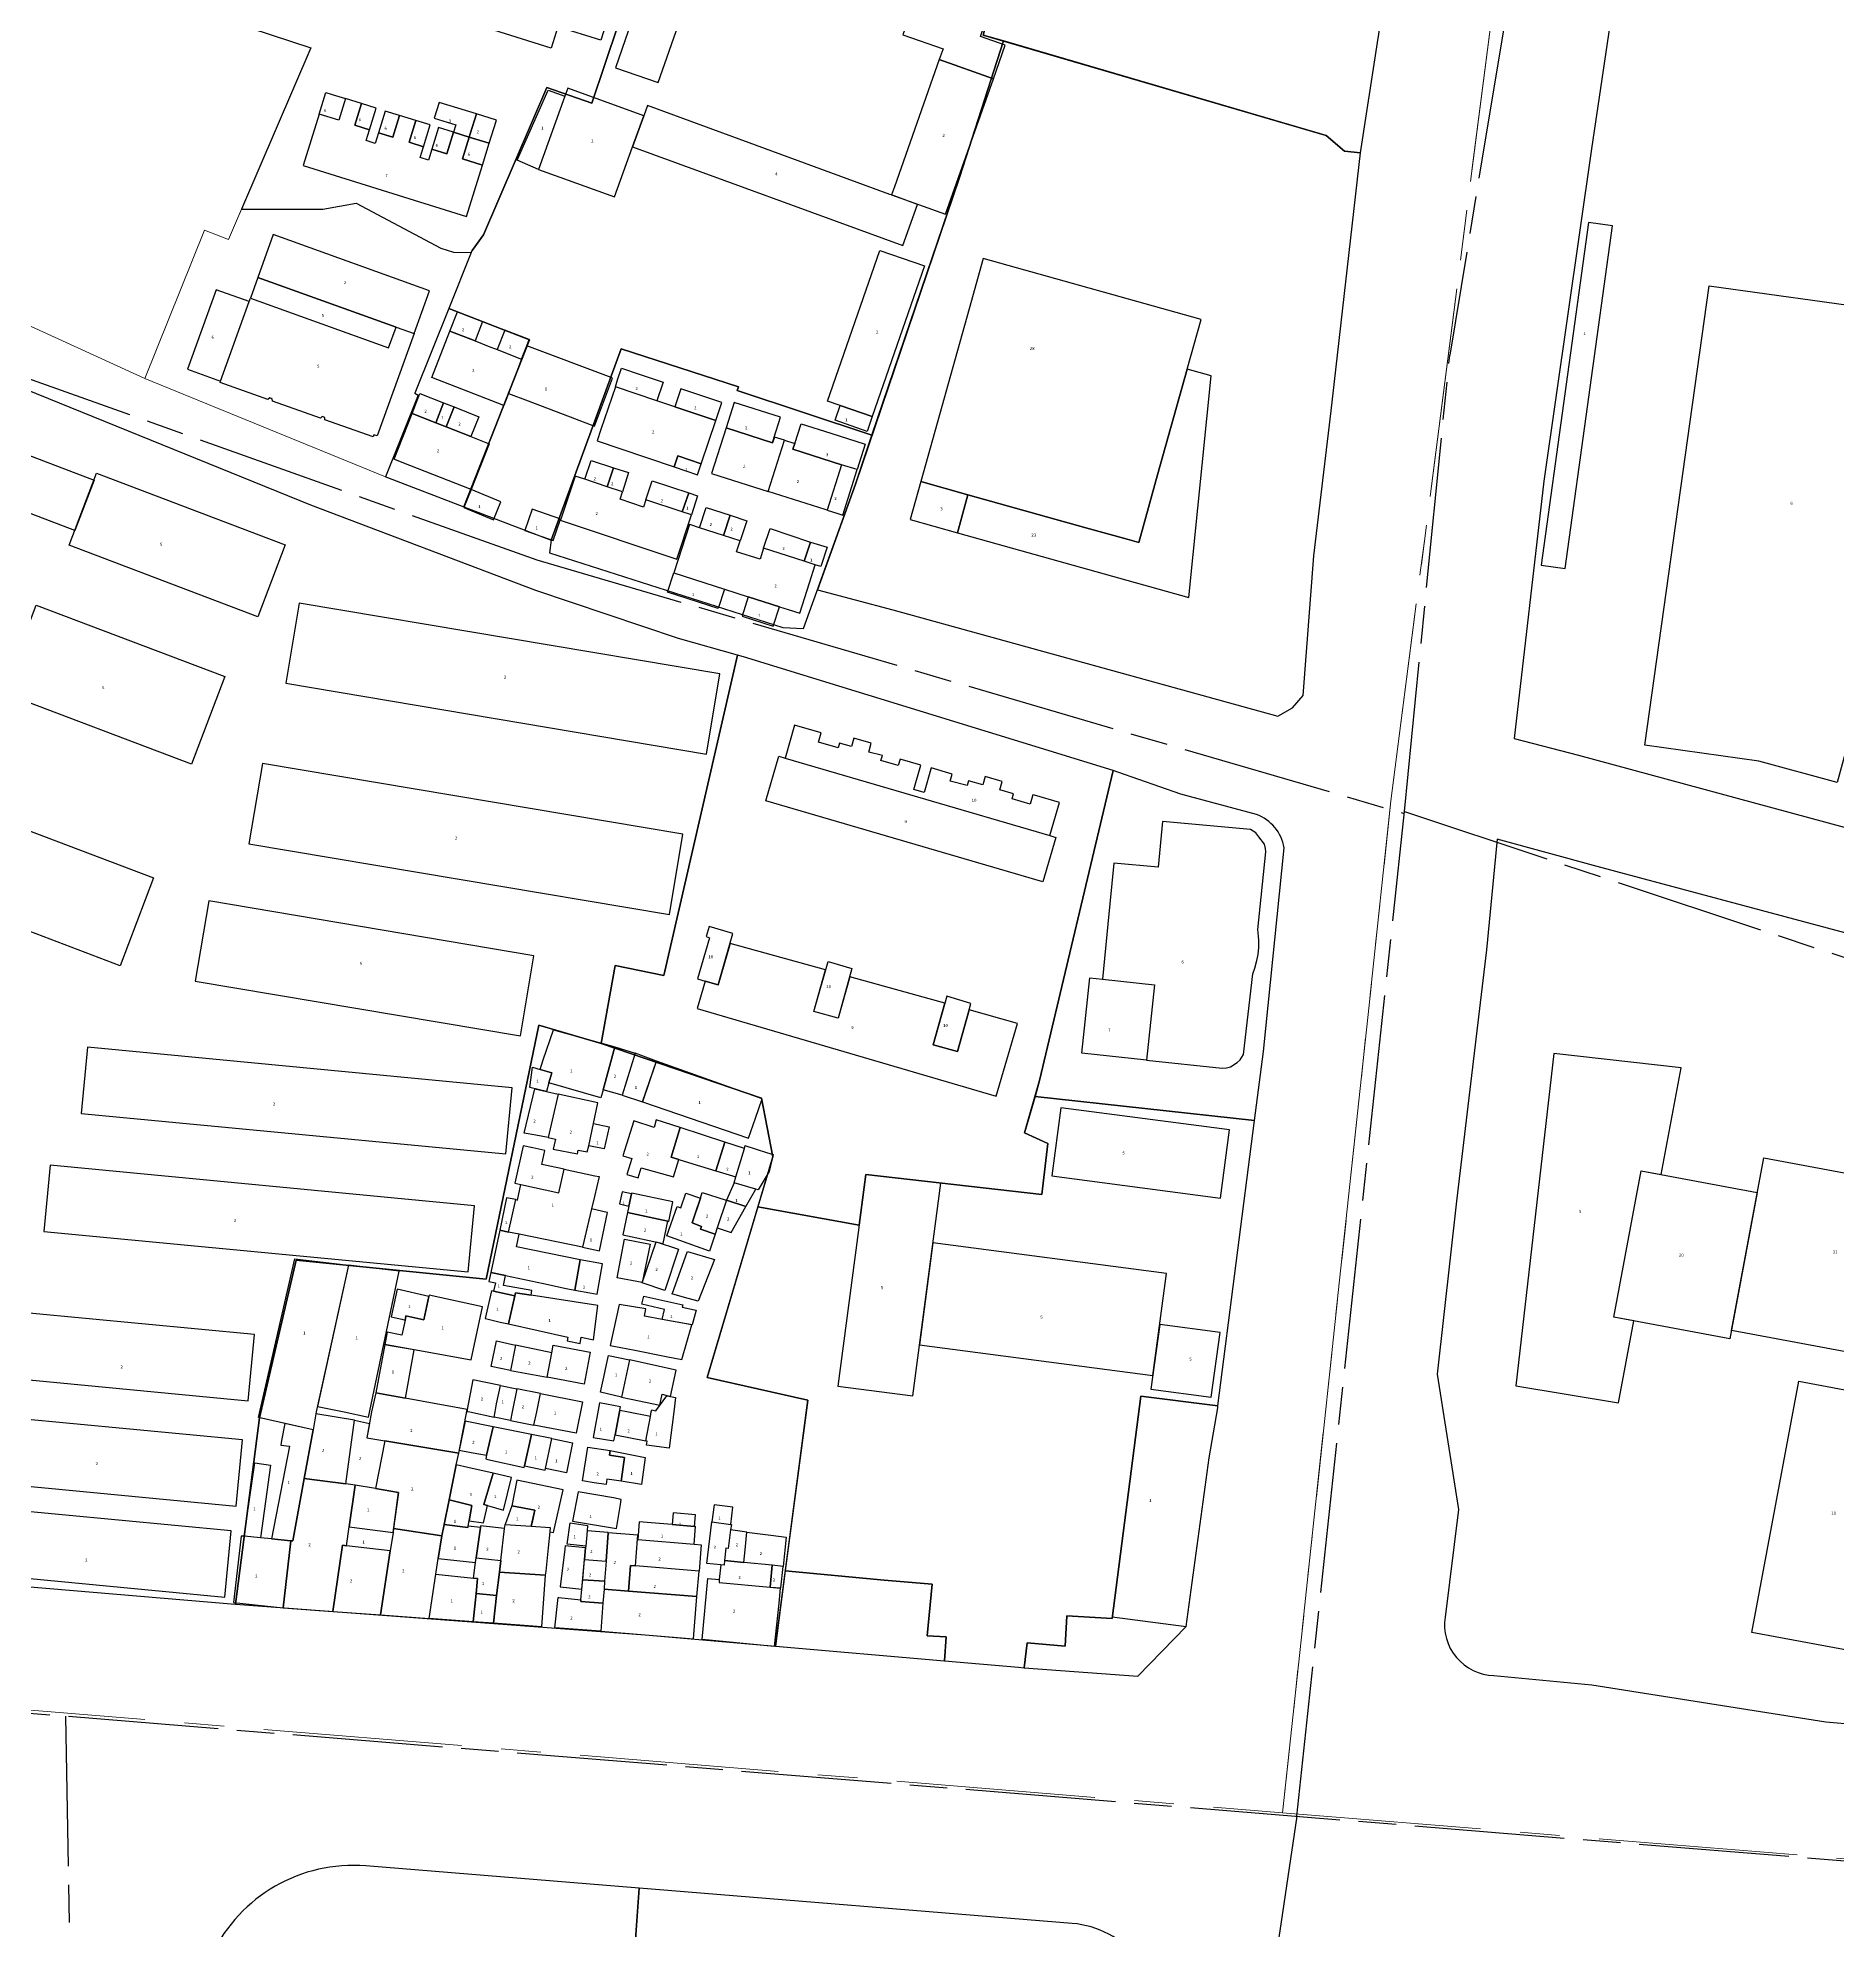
# Model space of a CAD drawing. Header units: millimetres. Extents: x 125232 to 134072, y 142885 to 152835.
# Drawn here: x 129761.2 to 130049, y 146667.1 to 146969.7 of the extents above; entities that cross this region are included whole.
import ezdxf
from ezdxf.enums import TextEntityAlignment as Align

# ---------------------------------------------------------------- set-up
doc = ezdxf.new("R2010")
doc.units = ezdxf.units.MM
doc.linetypes.add('ACAD_ISO08W100', pattern=[36, 24, -3, 6, -3])
doc.linetypes.add('CENTER', pattern=[50.8, 31.75, -6.35, 6.35, -6.35])
for name, color, linetype in [('buildings', 7, 'Continuous'), ('commerce', 10, 'Continuous'), ('commerce & office', 242, 'Continuous'), ('culture', 21, 'Continuous'), ('layers', 7, 'Continuous'), ('military', 76, 'Continuous'), ('research & university', 30, 'Continuous'), ('reserve', 253, 'Continuous'), ('residence', 2, 'Continuous'), ('residence-bad', 41, 'Continuous'), ('老城北中心线', 7, 'ACAD_ISO08W100')]:
    doc.layers.add(name, color=color, linetype=linetype)
for name, color, linetype, lineweight in [('municipal utilities', 151, 'Continuous', 0), ('parking', 8, 'Continuous', 0), ('super block', 6, 'CENTER', 0)]:
    doc.layers.add(name, color=color, linetype=linetype, lineweight=lineweight)
doc.styles.add('层数', font='', dxfattribs={"height": 2})
doc.styles.get('层数').set_extended_font_data('FangSong_GB2312')

msp = doc.modelspace()

# ---------------------------------------------------------------- linework, layer by layer
at = {"layer": 'buildings', "linetype": 'Continuous', "flags": 128}
for points in [[(129859.61, 146982.42), (129853.61, 146964.92), (129860.43, 146962.59), (129866.52, 146979.99)], [(129899.55, 146970.23), (129905.98, 146967.96), (129905.38, 146966.26), (129914.04, 146963.18), (129915.93, 146968.57), (129911.94, 146969.98), (129913.31, 146973.87), (129902.2, 146977.77), (129899.55, 146970.23)], [(129914.04, 146963.18), (129905.38, 146966.26), (129898.19, 146945.93), (129897.72, 146944.61), (129906.39, 146941.54)], [(129832.34, 146949.4), (129829.15, 146950.39), (129830.22, 146953.86), (129830.21, 146953.86), (129827.7, 146954.64), (129826.63, 146951.18), (129824.22, 146951.93), (129823.68, 146950.19), (129822.34, 146950.61), (129822.87, 146952.33), (129820.6, 146953.03), (129821.69, 146956.51), (129819.08, 146957.32), (129817.99, 146953.84), (129815.68, 146954.56), (129815.15, 146952.85), (129813.73, 146953.3), (129814.27, 146955.04), (129811.91, 146955.77), (129812.98, 146959.22), (129810.42, 146960.02), (129809.34, 146956.57), (129806.23, 146957.54), (129803.67, 146949.31), (129829.79, 146941.19)], [(129810.42, 146960.02), (129809.34, 146956.57), (129806.23, 146957.54), (129807.3, 146960.99), (129808.28, 146960.68)], [(129841.27, 146948.71), (129837.87, 146950.16), (129842.84, 146961.38), (129845.52, 146960.41)], [(129858.13, 146957.25), (129845.98, 146961.67), (129845.52, 146960.41), (129841.27, 146948.71), (129853.43, 146944.3), (129856.34, 146952.31)], [(130065.63, 146960.94), (130078.17, 146957.52), (130048.96, 146850.64), (130036.42, 146854.06), (130018.2, 146856.62), (130028.5, 146930.09), (130056.14, 146926.22)], [(129815.34, 146958.49), (129812.98, 146959.22), (129811.91, 146955.77), (129814.27, 146955.04)], [(129819.08, 146957.32), (129816.77, 146958.04), (129815.68, 146954.56), (129817.99, 146953.84)], [(129831.37, 146957.57), (129825.4, 146959.42), (129824.61, 146956.88), (129828.07, 146955.81), (129827.71, 146954.64), (129830.21, 146953.86), (129830.38, 146954.39)], [(129834.55, 146956.59), (129831.37, 146957.57), (129830.38, 146954.39), (129830.21, 146953.86), (129830.22, 146953.86), (129833.4, 146952.87)], [(129901.91, 146943.07), (129897.72, 146944.61), (129897.49, 146944.69), (129858.74, 146958.91), (129858.13, 146957.25), (129856.34, 146952.31), (129899.53, 146936.54)], [(129823.95, 146955.81), (129821.69, 146956.51), (129820.6, 146953.03), (129822.87, 146952.33)], [(129827.71, 146954.64), (129825.3, 146955.39), (129824.22, 146951.93), (129826.63, 146951.18)], [(129833.4, 146952.87), (129830.22, 146953.86), (129829.15, 146950.39), (129832.34, 146949.4)], [(130001.63, 146885.41), (130005.45, 146884.88), (130013.01, 146939.67), (130009.19, 146940.19)], [(129798.86, 146938.28), (129796.39, 146931.4), (129818.52, 146923.47), (129821.38, 146922.44), (129823.87, 146929.28)], [(129894.64, 146909.17), (129889.54, 146910.94), (129887.5, 146911.65), (129895.86, 146935.74), (129903, 146933.26)], [(129947.23, 146924.69), (129913.7, 146934.07), (129912.4, 146934.43), (129910.15, 146926.39), (129902.43, 146898.78), (129909.96, 146896.67), (129928.82, 146891.4), (129935.44, 146889.55), (129937.26, 146889.04), (129937.96, 146891.54), (129940.29, 146899.87), (129945.01, 146916.75)], [(129789.75, 146929.46), (129785.16, 146916.73), (129790.44, 146914.83), (129795, 146927.56)], [(129796.39, 146931.4), (129795.2, 146928.1), (129817.32, 146920.14), (129818.52, 146923.47)], [(129795.2, 146928.1), (129817.32, 146920.14), (129818.52, 146923.47), (129821.38, 146922.44), (129815.49, 146906.07), (129814.95, 146906.24), (129814.85, 146905.91), (129807.13, 146908.65), (129807.1, 146909.05), (129806.67, 146909.19), (129806.4, 146908.9), (129798.75, 146911.62), (129798.71, 146912.02), (129798.3, 146912.15), (129798.01, 146911.89), (129790.36, 146914.6), (129790.44, 146914.83), (129795, 146927.56)], [(129827.11, 146922.81), (129828.31, 146925.93), (129832.34, 146924.37), (129831.13, 146921.26)], [(129827.11, 146922.81), (129831.13, 146921.26), (129833.22, 146920.45), (129834.68, 146919.89), (129838.59, 146918.38), (129836.46, 146912.88), (129835.73, 146910.97), (129824.24, 146915.41)], [(129838.59, 146918.38), (129839.41, 146920.51), (129839.79, 146921.49), (129835.89, 146923), (129834.68, 146919.89)], [(129836.46, 146912.88), (129839.64, 146911.67), (129847.04, 146908.85), (129850.22, 146907.64), (129853.11, 146915.32), (129852.88, 146915.4), (129839.41, 146920.51), (129838.59, 146918.38)], [(129853.57, 146913.95), (129853.93, 146915.03), (129854.56, 146916.9), (129857.4, 146915.94), (129858.35, 146915.62), (129861.21, 146914.65), (129860.22, 146911.7)], [(129928.82, 146891.4), (129909.96, 146896.67), (129908.27, 146890.6), (129945.28, 146880.26), (129948.85, 146915.67), (129945.01, 146916.75), (129940.29, 146899.87), (129940.29, 146899.87), (129937.96, 146891.54), (129937.96, 146891.54), (129937.26, 146889.04), (129935.44, 146889.55), (129935.4, 146889.56), (129928.82, 146891.4)], [(129821.07, 146909.67), (129822.33, 146912.86), (129826.1, 146911.37), (129824.84, 146908.19)], [(129824.84, 146908.19), (129826.1, 146911.37), (129827.78, 146910.71), (129826.52, 146907.52)], [(129869.63, 146908.53), (129863.07, 146910.74), (129860.22, 146911.7), (129853.57, 146913.95), (129851.26, 146907.11), (129850.65, 146905.31), (129854.3, 146904.08), (129862.96, 146901.15), (129863.55, 146902.88), (129867.3, 146901.61)], [(129864.05, 146913.62), (129863.07, 146910.74), (129869.63, 146908.53), (129870.61, 146911.4)], [(129878.71, 146904.99), (129878.99, 146905.89), (129880, 146909.06), (129872.57, 146911.42), (129871.28, 146907.35)], [(129830.5, 146897.49), (129820.69, 146901.36), (129818.41, 146902.26), (129818.18, 146902.35), (129821.07, 146909.67), (129824.84, 146908.19), (129826.52, 146907.52), (129830.46, 146905.97), (129831.82, 146905.43), (129833.39, 146904.81)], [(129826.52, 146907.52), (129827.78, 146910.71), (129831.72, 146909.15), (129830.46, 146905.97)], [(129894.64, 146909.17), (129893.82, 146906.81), (129888.72, 146908.6), (129889.54, 146910.94)], [(129868.96, 146900.07), (129877.99, 146897.2), (129880.61, 146905.38), (129879, 146905.89), (129878.71, 146904.99), (129871.28, 146907.35)], [(129877.99, 146897.2), (129880.61, 146905.38), (129882.27, 146904.86), (129881.98, 146903.95), (129889.76, 146901.48), (129887.45, 146894.2), (129887.11, 146894.31)], [(129881.98, 146903.95), (129882.27, 146904.86), (129883.28, 146908.02), (129888.03, 146906.51), (129893.54, 146904.77), (129892.24, 146900.69), (129889.76, 146901.48)], [(129867.3, 146901.61), (129863.55, 146902.88), (129862.96, 146901.15), (129866.72, 146899.88)], [(129858.07, 146894.7), (129854.32, 146895.96), (129854.71, 146897.14), (129852.26, 146897.95), (129848.7, 146899.14), (129847.14, 146899.66), (129844.83, 146892.76), (129844.77, 146892.59), (129863.41, 146886.35), (129865.73, 146893.46), (129864.28, 146893.94), (129858.47, 146895.88)], [(129849.69, 146902.15), (129853.28, 146900.98), (129852.26, 146897.95), (129848.69, 146899.14)], [(129853.28, 146900.98), (129855.7, 146900.21), (129854.71, 146897.14), (129852.26, 146897.95)], [(129892.24, 146900.69), (129889.76, 146901.48), (129887.45, 146894.2), (129889.14, 146893.66), (129889.93, 146893.41)], [(129830.5, 146897.49), (129829.32, 146894.61), (129834.09, 146892.65), (129835.27, 146895.53)], [(129859.46, 146898.9), (129865.32, 146896.96), (129864.28, 146893.94), (129858.47, 146895.88)], [(129865.32, 146896.96), (129866.72, 146896.5), (129865.73, 146893.46), (129864.27, 146893.94)], [(129909.96, 146896.67), (129902.43, 146898.78), (129900.73, 146892.71), (129908.27, 146890.6)], [(129844.83, 146892.76), (129840.29, 146894.36), (129839.09, 146890.94), (129843.63, 146889.35), (129844.77, 146892.59)], [(129868.07, 146894.61), (129871.93, 146893.39), (129870.89, 146890.17), (129867.04, 146891.4)], [(129871.93, 146893.39), (129874.61, 146892.5), (129873.53, 146889.32), (129870.89, 146890.17)], [(129885.53, 146885.47), (129883.76, 146886.03), (129877.26, 146888.11), (129876.74, 146886.37), (129872.94, 146887.55), (129873.53, 146889.32), (129870.89, 146890.17), (129867.04, 146891.4), (129865.65, 146891.85), (129865.41, 146891.93), (129862.91, 146884.16), (129871.03, 146881.56), (129874.82, 146880.35), (129879.8, 146878.75), (129881.2, 146878.31), (129883.05, 146877.72), (129884.61, 146882.6)], [(129877.26, 146888.11), (129878.31, 146891.26), (129884.62, 146889.16), (129884.79, 146889.11), (129883.76, 146886.03)], [(129883.76, 146886.03), (129884.79, 146889.11), (129887.42, 146888.27), (129886.44, 146885.18), (129885.53, 146885.47)], [(129871.03, 146881.56), (129870.04, 146878.48), (129861.92, 146881.07), (129862.91, 146884.16)], [(129874.82, 146880.35), (129873.83, 146877.27), (129878.82, 146875.67), (129879.8, 146878.75)], [(129923.04, 146842.16), (129924.59, 146847.46), (129920.6, 146848.62), (129920.35, 146848.69), (129919.92, 146847.2), (129917.02, 146848.05), (129917.24, 146848.82), (129915.06, 146849.47), (129915.45, 146850.79), (129912.71, 146851.62), (129912.32, 146850.27), (129910.07, 146850.92), (129909.84, 146850.16), (129907.14, 146850.89), (129907.44, 146851.99), (129904.08, 146852.98), (129902.94, 146849.08), (129901.33, 146849.56), (129902.43, 146853.44), (129899.1, 146854.41), (129898.81, 146853.39), (129896.05, 146854.2), (129896.28, 146854.97), (129894.13, 146855.53), (129894.5, 146856.95), (129891.73, 146857.75), (129891.35, 146856.42), (129889.42, 146856.97), (129889.2, 146856.21), (129886.05, 146857.13), (129886.48, 146858.59), (129882.21, 146859.82), (129880.71, 146854.57)], [(129879.72, 146854.86), (129880.71, 146854.57), (129923.04, 146842.16), (129924.01, 146841.88), (129921.92, 146834.75), (129877.66, 146847.71)], [(129956.3, 146827.17), (129957.59, 146839.56), (129957.55, 146840.08), (129957.36, 146840.79), (129956.5, 146841.98), (129956.02, 146842.59), (129955.17, 146843.16), (129941.09, 146844.42), (129940.38, 146837.13), (129933.29, 146837.78), (129932.35, 146828.02), (129931.5, 146819.2), (129939.77, 146818.32), (129938.49, 146806.25), (129950.61, 146804.97), (129951.32, 146805.03), (129951.96, 146805.21), (129953.02, 146805.86), (129953.49, 146806.28), (129954.01, 146807.17), (129955.51, 146820.07), (129955.86, 146820.99), (129956.18, 146822.18), (129956.36, 146823.17), (129956.47, 146824.26), (129956.48, 146825.39), (129956.44, 146826.1), (129956.37, 146826.63)], [(129866.69, 146819.24), (129867.95, 146818.89), (129870, 146818.32), (129872.36, 146826.5), (129868.55, 146827.62), (129868.08, 146826.01), (129868.64, 146825.84)], [(129867.95, 146818.89), (129866.67, 146814.54), (129914.49, 146800.48), (129917.86, 146812.14), (129910.14, 146814.29), (129908.28, 146807.65), (129904.41, 146808.73), (129906.26, 146815.37), (129891.07, 146819.6), (129889.22, 146812.96), (129889.2, 146812.97), (129885.33, 146814.05), (129887.18, 146820.69), (129871.92, 146824.93), (129870, 146818.32), (129867.95, 146818.89)], [(129891.41, 146820.92), (129889.2, 146812.97), (129885.33, 146814.05), (129887.59, 146822.05)], [(129929.45, 146819.42), (129931.5, 146819.2), (129939.77, 146818.32), (129938.49, 146806.25), (129928.17, 146807.35), (129928.44, 146809.9)], [(129906.58, 146816.47), (129904.41, 146808.73), (129908.28, 146807.65), (129910.14, 146814.29), (129910.43, 146815.34)], [(129843.66, 146811.13), (129853.51, 146808.36), (129851.6, 146801.52), (129851.23, 146800.21), (129842.93, 146802.61), (129843.4, 146804.24), (129841.55, 146804.77), (129842.05, 146806.28)], [(129853.51, 146808.36), (129856.73, 146807.35), (129854.65, 146800.67), (129852.95, 146801.15), (129851.6, 146801.52)], [(129854.65, 146800.67), (129857.91, 146799.59), (129860.13, 146806.07), (129856.73, 146807.35)], [(129877.03, 146800.08), (129860.13, 146806.07), (129860.01, 146805.73), (129857.91, 146799.59), (129874.87, 146793.77), (129875.96, 146796.97)], [(130017.64, 146788.55), (130020.81, 146787.96), (130023.99, 146805.02), (130003.66, 146807.34), (129997.6, 146754.15), (130013.99, 146751.45), (130016.44, 146764.56), (130013.27, 146765.15)], [(129843.4, 146804.24), (129842.93, 146802.61), (129842.56, 146801.25), (129839.9, 146801.87), (129840.33, 146805.11), (129841.55, 146804.77)], [(129840.72, 146801.67), (129842.56, 146801.25), (129844.45, 146800.82), (129842.81, 146793.89), (129840.84, 146794.25), (129839, 146794.59)], [(129850.77, 146799.44), (129844.45, 146800.82), (129842.81, 146793.89), (129843.99, 146793.64), (129843.63, 146792.03), (129847.5, 146791.29), (129847.61, 146791.88), (129849.08, 146791.59), (129849.31, 146792.58), (129850.06, 146796.11)], [(129863.96, 146795.48), (129860.12, 146796.73), (129859.76, 146795.5), (129856.52, 146796.55), (129854.75, 146790.98), (129856.21, 146790.54), (129855.42, 146787.98), (129857.24, 146787.46), (129857.69, 146789.04), (129862.88, 146787.62), (129863.72, 146790.36), (129862.5, 146790.73)], [(129923.36, 146787.76), (129950.36, 146784.21), (129951.79, 146795.09), (129924.79, 146798.64)], [(129850.06, 146796.11), (129852.56, 146795.6), (129851.81, 146792.05), (129849.31, 146792.58)], [(129869.62, 146788.55), (129871.06, 146793.16), (129863.96, 146795.48), (129862.5, 146790.73), (129863.72, 146790.36), (129865.94, 146789.68)], [(129842.29, 146791.81), (129840.35, 146792.23), (129838.82, 146792.57), (129837.52, 146786.58), (129838.48, 146786.37), (129844.54, 146785.05), (129845.37, 146788.81), (129841.83, 146789.58)], [(129874.21, 146792.14), (129871.06, 146793.16), (129869.62, 146788.55), (129872.84, 146787.58)], [(129874.34, 146792.59), (129874.45, 146792.55), (129877.77, 146791.5), (129878.82, 146791.17), (129878.19, 146788.43), (129876.4, 146785.54), (129876.03, 146785.65), (129872.56, 146786.63), (129872.84, 146787.58), (129874.21, 146792.14)], [(130037.22, 146790.65), (130062.65, 146785.9), (130057.49, 146758.29), (130032.06, 146763.04)], [(129845.37, 146788.81), (129847.84, 146788.29), (129850.29, 146787.77), (129850.97, 146787.63), (129850.22, 146784.43), (129849.76, 146782.48), (129848.32, 146776.35), (129838.21, 146778.42), (129836.5, 146778.77), (129837.65, 146783.95), (129837.94, 146783.89), (129838.48, 146786.37), (129844.54, 146785.05)], [(130017.64, 146788.55), (130036.18, 146785.09), (130031.81, 146761.69), (130013.27, 146765.15)], [(129836.5, 146778.77), (129837.65, 146783.95), (129836.16, 146784.24), (129835.12, 146779.05)], [(129856.17, 146784.89), (129854.66, 146785.21), (129854.22, 146783.26), (129855.75, 146782.93)], [(129856.19, 146784.96), (129856.17, 146784.89), (129855.75, 146782.93), (129855.52, 146781.87), (129861.96, 146780.5), (129862.1, 146780.47), (129862.76, 146783.59)], [(129867.17, 146784.19), (129865.83, 146780.22), (129867.36, 146779.66), (129867.2, 146779.21), (129869.56, 146778.43), (129868.63, 146775.72), (129861.81, 146778.15), (129863.45, 146782.84), (129864.04, 146782.65), (129864.84, 146784.99)], [(129869.56, 146778.43), (129867.2, 146779.21), (129867.36, 146779.66), (129865.83, 146780.23), (129866.37, 146781.82), (129867.17, 146784.19), (129867.47, 146785.09), (129871.14, 146783.91), (129871.33, 146783.85), (129869.88, 146779.42)], [(129871.33, 146783.85), (129874.45, 146782.85), (129876.03, 146785.65), (129872.56, 146786.63)], [(129852.34, 146781.88), (129852.26, 146781.9), (129849.76, 146782.48), (129849.08, 146779.57), (129848.32, 146776.35), (129851.04, 146775.77)], [(129855.52, 146781.87), (129854.77, 146778.32), (129861.21, 146776.95), (129861.96, 146780.5)], [(129869.88, 146779.42), (129872.11, 146778.72), (129874.45, 146782.85), (129871.33, 146783.85)], [(129847.93, 146774.3), (129837.78, 146776.39), (129838.21, 146778.42), (129836.5, 146778.77), (129835.12, 146779.05), (129833.67, 146772.32), (129836.03, 146771.82), (129842.07, 146770.53), (129845.72, 146769.76), (129847.09, 146769.47)], [(129855.03, 146777.62), (129859.16, 146776.82), (129857.85, 146770.72), (129853.84, 146771.47)], [(129860.1, 146777.18), (129863.69, 146776.04), (129861.46, 146769.43), (129857.88, 146770.64)], [(129865.11, 146775.65), (129869.44, 146774.35), (129866.83, 146767.7), (129864.65, 146768.3), (129862.63, 146768.86), (129862.69, 146769), (129865.08, 146775.57)], [(129902.2, 146760.74), (129939.55, 146755.83), (129941.69, 146772.13), (129904.34, 146777.04)], [(129805.23, 146747.14), (129796.49, 146749.11), (129802.29, 146774.48), (129810.89, 146773.46), (129805.74, 146750), (129805.23, 146747.14)], [(129805.93, 146750.87), (129810.2, 146750), (129814.07, 146749.18), (129819.02, 146772.5), (129810.89, 146773.46), (129805.93, 146750.87)], [(129840.09, 146768.65), (129840.2, 146769.43), (129835.68, 146770.24), (129836.03, 146771.82), (129833.67, 146772.32), (129833.35, 146770.88), (129834.4, 146770.63), (129834.08, 146769.32), (129837.5, 146768.54), (129837.61, 146769.04)], [(129847.93, 146774.3), (129847.09, 146769.47), (129849.51, 146769.05), (129850.69, 146768.84), (129851.53, 146773.67)], [(129823.77, 146768.48), (129818.69, 146769.61), (129817.72, 146765.2), (129819.42, 146764.81), (129819.94, 146764.69), (129820.06, 146765.25), (129820.09, 146765.38), (129822.94, 146764.75)], [(129832.78, 146764.92), (129832.79, 146764.92), (129835.17, 146764.38), (129836.48, 146764.08), (129837.5, 146768.54), (129834.08, 146769.32), (129833.76, 146769.39)], [(129823.81, 146768.65), (129823.77, 146768.48), (129822.94, 146764.75), (129820.09, 146765.38), (129820.06, 146765.25), (129819.94, 146764.69), (129819.42, 146762.25), (129819.18, 146762.31), (129817.07, 146762.77), (129816.69, 146760.8), (129817.55, 146760.65), (129821.42, 146759.96), (129830.53, 146758.33), (129832.34, 146766.82)], [(129845.97, 146761.96), (129845.87, 146761.37), (129847.93, 146760.96), (129848.13, 146761.94), (129850.09, 146761.55), (129850.76, 146767), (129840.09, 146768.65), (129837.61, 146769.04), (129837.5, 146768.54), (129836.48, 146764.08)], [(129865.82, 146763.92), (129861.07, 146764.79), (129858.26, 146765.3), (129858.44, 146766.48), (129854.19, 146767.18), (129852.77, 146760.64), (129854.44, 146760.31), (129856.7, 146759.86), (129861.7, 146758.86), (129864.21, 146758.36)], [(129858.11, 146768.53), (129864.36, 146767.12), (129864.28, 146766.77), (129866.25, 146766.33), (129866.5, 146766.27), (129865.83, 146763.92), (129861.07, 146764.79), (129861.42, 146766.39), (129857.82, 146767.22)], [(129939.19, 146753.62), (129948.87, 146752.35), (129950.3, 146762.71), (129940.62, 146763.98)], [(129821.42, 146759.95), (129817.55, 146760.65), (129816.69, 146760.8), (129815.25, 146753.06), (129820.02, 146752.19)], [(129836.81, 146756.62), (129833.71, 146757.24), (129834.54, 146761.35), (129837.62, 146760.69)], [(129843.42, 146759.43), (129837.62, 146760.69), (129836.81, 146756.62), (129842.69, 146755.54)], [(129843.65, 146760.67), (129849.56, 146759.56), (129848.6, 146754.43), (129842.69, 146755.54), (129843.42, 146759.43)], [(129852.49, 146759.04), (129855.82, 146758.32), (129854.54, 146752.36), (129851.18, 146753.14), (129851.72, 146755.55), (129852.18, 146757.6)], [(129855.82, 146758.32), (129854.54, 146752.36), (129856.09, 146752.03), (129860.7, 146751.07), (129861.07, 146752.84), (129862.37, 146752.45), (129863.29, 146756.7)], [(129829.9, 146750.37), (129829.85, 146750.08), (129830.29, 146750), (129834.17, 146749.16), (129834.34, 146750), (129834.59, 146751.27), (129835.18, 146754.25), (129830.79, 146755.13), (129829.9, 146750.37)], [(129836.81, 146748.63), (129834.17, 146749.16), (129834.34, 146750), (129834.59, 146751.27), (129835.18, 146754.25), (129837.83, 146753.72), (129837.08, 146750), (129836.81, 146748.63)], [(130042.82, 146754.92), (130061.22, 146751.48), (130053.72, 146711.3), (130035.31, 146714.74)], [(129814.6, 146750), (129813.83, 146745.86), (129828.52, 146743.42), (129829.9, 146750.37), (129815.25, 146753.06), (129814.6, 146750)], [(129837.08, 146750), (129836.81, 146748.62), (129840.52, 146747.88), (129840.99, 146750), (129841.59, 146752.97), (129837.83, 146753.72), (129837.08, 146750)], [(129847.29, 146746.6), (129840.52, 146747.88), (129840.99, 146750), (129841.59, 146752.97), (129848.3, 146751.63), (129847.29, 146746.6)], [(129850.03, 146745.93), (129853.33, 146745.38), (129853.52, 146746.32), (129854.23, 146750), (129854.39, 146750.81), (129851.02, 146751.43), (129850.03, 146745.93)], [(129858.57, 146744.66), (129858.65, 146745.33), (129858.44, 146745.36), (129859.2, 146749.26), (129859.32, 146750), (129859.38, 146750.33), (129860.07, 146750.19), (129861.82, 146752.6), (129862.37, 146752.45), (129863.17, 146752.29), (129862.91, 146750), (129862.19, 146744.19), (129858.57, 146744.66)], [(129948.56, 146742.65), (129949.9, 146750.67), (129949.94, 146750.99), (129937.63, 146752.52), (129933.04, 146717.23), (129944.86, 146715.7)], [(129798.59, 146729.69), (129801.7, 146729.4), (129801.99, 146729.37), (129803.82, 146739.38), (129805.23, 146747.14), (129800.71, 146748.16), (129800.2, 146745.41), (129800.06, 146744.69), (129801.47, 146744.55)], [(129811.87, 146748.67), (129805.68, 146749.68), (129805.23, 146747.14), (129803.82, 146739.38), (129810.49, 146738.49)], [(129811.87, 146748.67), (129814.26, 146748.16), (129813.83, 146745.86), (129816.7, 146745.38), (129815.21, 146737.74), (129811.96, 146738.29), (129810.49, 146738.49)], [(129828.61, 146743.88), (129830.51, 146743.52), (129832.99, 146743.07), (129834.01, 146747.61), (129829.53, 146748.5)], [(129853.52, 146746.32), (129858.44, 146745.36), (129859.2, 146749.26), (129855.41, 146750), (129855.41, 146750), (129854.28, 146750.22), (129854.23, 146750), (129853.52, 146746.32)], [(129825.8, 146730.18), (129826.18, 146732.02), (129826.98, 146735.93), (129828.14, 146741.55), (129828.52, 146743.42), (129816.7, 146745.38), (129815.21, 146737.74), (129818.88, 146737.1), (129818.12, 146731.34)], [(129832.86, 146742.48), (129833.18, 146742.41), (129838.99, 146741.11), (129839.05, 146741.38), (129840.14, 146746.38), (129834.01, 146747.61), (129832.99, 146743.07)], [(129839.05, 146741.38), (129842.36, 146740.69), (129842.41, 146740.95), (129843.4, 146745.73), (129840.14, 146746.38)], [(129843.4, 146745.73), (129846.73, 146745.06), (129845.78, 146740.28), (129842.41, 146740.95)], [(129794.24, 146730.11), (129795.9, 146741.85), (129798.41, 146741.5), (129798.42, 146741.49), (129796.8, 146729.86)], [(129849.16, 146744.38), (129852.76, 146743.83), (129852.64, 146743.07), (129855.06, 146742.69), (129854.49, 146738.91), (129853.37, 146739.08), (129852.22, 146739.25), (129852.08, 146738.39), (129850.21, 146738.67), (129848.33, 146738.96)], [(129852.76, 146743.83), (129858.32, 146742.7), (129857.77, 146738.41), (129854.49, 146738.91), (129855.06, 146742.69), (129852.64, 146743.07)], [(129800.44, 146718.69), (129808.39, 146718.1), (129809.92, 146728.67), (129810.58, 146728.57), (129811.02, 146731.63), (129811.96, 146738.29), (129810.49, 146738.49), (129803.82, 146739.38), (129801.99, 146729.37), (129801.7, 146729.4)], [(129830.63, 146735.06), (129830.19, 146732.59), (129832.51, 146732.28), (129833.12, 146735.03), (129832.53, 146735.21), (129834.05, 146740.2), (129830, 146741.12), (129828.14, 146741.55), (129826.98, 146735.93)], [(129832.53, 146735.21), (129833.12, 146735.03), (129835.66, 146734.27), (129836.99, 146739.51), (129834.05, 146740.2)], [(129845.21, 146737.56), (129837.83, 146739.08), (129837.03, 146735.01), (129840.69, 146734.29), (129840.2, 146732.13), (129840.11, 146731.72), (129843.15, 146731.5), (129843.09, 146730.84), (129843.67, 146730.71)], [(129811.02, 146731.63), (129818.02, 146730.74), (129818.88, 146737.1), (129815.21, 146737.74), (129811.96, 146738.29)], [(129830, 146731.54), (129830.04, 146731.74), (129830.63, 146735.06), (129826.98, 146735.93), (129826.18, 146732.02)], [(129854.52, 146736.02), (129853.25, 146736.24), (129847.61, 146737.22), (129846.72, 146732.52), (129853.74, 146731.35), (129854.38, 146735.2)], [(129837.03, 146735.01), (129835.94, 146732.02), (129840.11, 146731.72), (129840.69, 146734.29)], [(129862.67, 146731.99), (129866.24, 146731.69), (129866.4, 146733.55), (129862.83, 146733.86)], [(129872.02, 146732), (129872.38, 146734.76), (129869.35, 146735.15), (129869, 146732.41)], [(129792.51, 146719.51), (129800.44, 146718.69), (129801.7, 146729.4), (129798.59, 146729.69), (129796.8, 146729.86), (129794.24, 146730.11), (129793.75, 146730.15)], [(129810.58, 146728.57), (129811.02, 146731.63), (129818.02, 146730.74), (129817.58, 146727.77)], [(129816.03, 146717.54), (129823.8, 146716.97), (129824.87, 146724.08), (129825.25, 146726.57), (129825.8, 146730.18), (129818.12, 146731.34), (129818.02, 146730.74), (129817.58, 146727.77)], [(129831.23, 146725.93), (129831.34, 146726.67), (129832, 146731.53), (129830.04, 146731.74), (129830, 146731.54), (129826.18, 146732.02), (129825.8, 146730.18), (129825.25, 146726.57)], [(129835.86, 146731.38), (129832.03, 146731.78), (129832, 146731.53), (129831.34, 146726.67), (129835.25, 146726.25)], [(129835.94, 146732.02), (129840.11, 146731.72), (129843.15, 146731.5), (129843.09, 146730.84), (129842.82, 146728.28), (129842.6, 146726.14), (129842.44, 146724.56), (129842.37, 146723.89), (129835.02, 146724.35), (129835.25, 146726.25), (129835.86, 146731.38)], [(129846.36, 146732.28), (129849.11, 146731.84), (129849.04, 146731.01), (129848.83, 146728.55), (129845.89, 146728.84)], [(129852.45, 146730.74), (129849.04, 146731.01), (129848.83, 146728.55), (129848.81, 146728.25), (129848.64, 146726.41), (129852.1, 146726.15), (129852.44, 146730.66)], [(129852.44, 146730.66), (129852.1, 146726.15), (129851.85, 146722.93), (129851.76, 146721.65), (129855.67, 146721.33), (129856.01, 146725.46), (129856.82, 146725.39), (129857.14, 146729.63), (129857.19, 146730.3)], [(129857.15, 146729.62), (129866.18, 146728.87), (129866.4, 146731.68), (129866.24, 146731.69), (129862.67, 146731.99), (129859.32, 146732.26), (129857.37, 146732.42)], [(129869, 146732.41), (129872.02, 146732), (129872.13, 146731.99), (129872.01, 146731.12), (129871.62, 146728.17), (129871.24, 146728.21), (129871.05, 146726.23), (129870.98, 146725.48), (129870.42, 146725.53), (129868.21, 146725.74)], [(129874.62, 146730.78), (129872.01, 146731.12), (129871.62, 146728.17), (129871.24, 146728.21), (129871.05, 146726.23), (129874.13, 146725.93), (129874.33, 146727.93)], [(129874.62, 146730.78), (129878.42, 146730.29), (129880.9, 146729.98), (129880.43, 146725.3), (129878.66, 146725.48), (129874.13, 146725.93), (129874.33, 146727.93)], [(129808.39, 146718.1), (129816.03, 146717.54), (129817.58, 146727.77), (129810.58, 146728.57), (129809.92, 146728.67)], [(129848.81, 146728.25), (129845.54, 146728.59), (129845.48, 146728.05), (129844.77, 146722.02), (129848.21, 146721.67), (129848.64, 146726.41)], [(129857.14, 146729.63), (129857.15, 146729.62), (129866.18, 146728.87), (129867.32, 146728.77), (129866.97, 146724.51), (129856.82, 146725.39)], [(129824.87, 146724.08), (129830.87, 146723.43), (129831.51, 146723.36), (129831.29, 146720.94), (129830.86, 146716.45), (129823.8, 146716.97)], [(129831.34, 146726.67), (129835.25, 146726.25), (129835.02, 146724.35), (129834.58, 146720.62), (129831.29, 146720.94), (129831.51, 146723.36), (129830.87, 146723.43), (129831.23, 146725.93)], [(129834.06, 146716.21), (129834.58, 146720.62), (129835.02, 146724.35), (129842.37, 146723.89), (129841.77, 146715.64)], [(129848.64, 146726.41), (129852.1, 146726.15), (129851.85, 146722.93), (129848.35, 146723.17)], [(129855.67, 146721.33), (129866.62, 146720.46), (129866.97, 146724.51), (129856.82, 146725.39), (129856.01, 146725.46)], [(129870.98, 146725.48), (129870.42, 146725.53), (129870.2, 146723.18), (129870.15, 146722.7), (129878.33, 146721.96), (129878.33, 146721.99), (129878.66, 146725.48), (129874.13, 146725.93), (129871.05, 146726.23)], [(129878.66, 146725.48), (129878.33, 146721.99), (129880.03, 146721.87), (129880.43, 146725.3)], [(129830.86, 146716.45), (129831.29, 146720.94), (129834.58, 146720.62), (129834.06, 146716.21)], [(129848.35, 146723.17), (129851.85, 146722.93), (129851.76, 146721.65), (129851.58, 146719.42), (129848.04, 146719.66), (129848.07, 146719.96), (129848.22, 146721.67)], [(129851.76, 146721.65), (129851.58, 146719.42), (129851.23, 146714.94), (129866.05, 146713.71), (129866.62, 146720.46), (129855.67, 146721.33)], [(129868.38, 146723.35), (129870.2, 146723.18), (129870.15, 146722.7), (129878.33, 146721.96), (129878.33, 146721.99), (129879.95, 146721.84), (129879.69, 146719.4), (129878.97, 146712.48), (129867.43, 146713.6)], [(129844.41, 146720.33), (129844.56, 146720.31), (129848.07, 146719.96), (129848.04, 146719.66), (129851.58, 146719.42), (129851.23, 146714.95), (129843.91, 146715.48)]]:
    msp.add_lwpolyline(points, close=True, dxfattribs=at)
for points in [[(129851.71, 146970.87), (129851.24, 146969.35), (129844.37, 146971.5), (129843.29, 146968.08), (129808.48, 146979.05)], [(129767.14, 146890.97), (129746.83, 146898.67), (129749.89, 146906.73), (129770.2, 146899.03), (129767.14, 146890.97)], [(129796.38, 146877.16), (129766.24, 146888.59), (129770.6, 146900.1), (129800.75, 146888.67), (129796.38, 146877.16)], [(129785.8, 146853.57), (129755.65, 146865), (129760.97, 146879.02), (129791.11, 146867.6), (129785.8, 146853.57)], [(129868.13, 146855.2), (129870.29, 146868.02), (129803.02, 146879.34), (129800.87, 146866.52), (129868.13, 146855.2)], [(129862.22, 146829.55), (129864.38, 146842.37), (129797.12, 146853.68), (129794.96, 146840.86), (129862.22, 146829.55)], [(129774.4, 146821.36), (129738.49, 146834.98), (129743.81, 146849), (129779.72, 146835.39), (129774.4, 146821.36)], [(129838.38, 146810.14), (129840.53, 146822.96), (129788.55, 146831.71), (129786.4, 146818.89), (129838.38, 146810.14)], [(129836.05, 146791.26), (129837.06, 146801.84), (129769.15, 146808.31), (129768.15, 146797.73), (129836.05, 146791.26)], [(129830.06, 146772.41), (129831.07, 146782.98), (129763.17, 146789.46), (129762.16, 146778.88), (129830.06, 146772.41)], [(129893.61, 146787.97), (129889.16, 146754.13), (129901.13, 146752.59), (129905.6, 146786.61), (129893.61, 146787.97)], [(129794.84, 146751.79), (129795.85, 146762.37), (129750.75, 146766.67), (129749.74, 146756.09), (129794.84, 146751.79)], [(129792.95, 146734.94), (129793.96, 146745.52), (129748.86, 146749.82), (129747.85, 146739.24), (129792.95, 146734.94)], [(129791.14, 146720.38), (129792.15, 146730.96), (129747.05, 146735.26), (129746.04, 146724.68), (129791.14, 146720.38)]]:
    msp.add_lwpolyline(points, dxfattribs=at)
at = {"layer": 'commerce'}
for points in [[(129972.73, 146951.35), (129970.17, 146951.62), (129967.27, 146954.13), (129915.64, 146969.24), (129908.62, 146947.43), (129891.96, 146898.39), (129885.89, 146881.47), (129897.96, 146878.26), (129959.5, 146861.26), (129961.87, 146862.58), (129963.58, 146864.56), (129965.29, 146886.89), (129968.02, 146910.11)], [(129948.56, 146742.65), (129949.9, 146750.67), (129949.94, 146750.99), (129937.63, 146752.52), (129933.01, 146716.95), (129925.76, 146717.4), (129925.51, 146712.53), (129919.42, 146713.05), (129918.94, 146709.1), (129937.15, 146707.76), (129944.86, 146715.7)], [(129904.25, 146722.48), (129896.58, 146723.12), (129880.74, 146724.6), (129879.16, 146712.55), (129906.19, 146710.2), (129906.5, 146714.01), (129903.45, 146714.18)]]:
    msp.add_lwpolyline(points, close=True, dxfattribs=at)
for points in [[(129960.52, 146840.21, 0.26623), (129956.12, 146845.56), (129944, 146848.78), (129933.93, 146852.32), (129933.19, 146852.55), (129921.42, 146802.99), (129920.69, 146800.46), (129955.81, 146796.62), (129957.22, 146807.62)], [(130105.51, 146782.54), (130106.64, 146792.26), (130109.15, 146813.79), (130101.1, 146815.86), (130100.35, 146813.02), (130066.93, 146822.15), (130010.59, 146837.25), (129994.58, 146841.58), (129992.91, 146823.89), (129988.09, 146783.71), (129984.97, 146756.03), (129988.4, 146734.41), (129986.26, 146717.17, 0.451865), (129994.07, 146707.86), (130009.74, 146706.34), (130047.14, 146700.46), (130085.98, 146697.04), (130093.51, 146735.71)], [(129940.27, 146651.05, 0.433797), (129926.65, 146668.2), (129857.37, 146673.84), (129856.44, 146660.42), (129862.71, 146659.78), (129861.52, 146645.41), (129862.07, 146644.96), (129857.47, 146614.76), (129885.73, 146608.35), (129932.99, 146602.1)]]:
    msp.add_lwpolyline(points, format="xyb", close=True, dxfattribs=at)
at = {"layer": 'commerce & office'}
msp.add_lwpolyline([(130146.15, 146926.7), (130153.06, 146939.87), (130170.57, 146973.08), (130109.74, 146989.4, 0.308473), (130090.26, 146995.33), (130063.71, 147002.44), (130028.77, 147012.07), (130024, 147011.97), (130021.25, 147010.27), (130019.45, 147008.16), (130013.19, 146975.72), (130009.7, 146951.97), (130002.07, 146898.87), (129997.3, 146857.69), (130007.58, 146855.03), (130050.07, 146843.51), (130064.4, 146840), (130106.39, 146828.35), (130113.41, 146829.89), (130116.5, 146839.22), (130125.59, 146869.88)], format="xyb", close=True, dxfattribs=at)
at = {"layer": 'culture'}
msp.add_lwpolyline([(129982.91, 147015.79), (129982.62, 147021.22), (129978.62, 147028.08), (129974.19, 147030.65), (129968.47, 147033.36), (129882.37, 147061.79), (129864.18, 147004.05), (129861.24, 146994.71), (129860.97, 146992.48), (129913.3, 146973.69), (129912.4, 146970.19), (129967.27, 146954.13), (129970.17, 146951.62), (129972.73, 146951.35), (129975.46, 146968.97)], close=True, dxfattribs=at)
at = {"layer": 'military'}
msp.add_lwpolyline([(129955.81, 146796.62), (129920.69, 146800.46), (129919.01, 146794.64), (129922.74, 146792.95), (129921.78, 146784.76), (129893.61, 146787.98), (129892.56, 146779.85), (129876.38, 146782.82), (129868.24, 146755.53), (129884.34, 146751.87), (129880.74, 146724.6), (129896.58, 146723.12), (129904.25, 146722.48), (129903.45, 146714.18), (129906.5, 146714.01), (129906.19, 146710.2), (129918.04, 146709.17), (129918.94, 146709.1), (129919.42, 146713.05), (129925.51, 146712.53), (129925.76, 146717.4), (129933.01, 146716.95), (129937.63, 146752.52), (129949.94, 146750.99)], close=True, dxfattribs=at)
at = {"layer": 'municipal utilities'}
msp.add_lwpolyline([(129826.94, 146926.48), (129830.52, 146935.42), (129827.69, 146935.47), (129825.69, 146936.08), (129812.11, 146943.3), (129806.8, 146942.35), (129793.79, 146942.35), (129791.7, 146937.48), (129787.87, 146938.97), (129778.33, 146915.25), (129816.82, 146899.56), (129822.03, 146912.58), (129821.51, 146912.93)], close=True, dxfattribs=at)
at = {"layer": 'parking'}
msp.add_lwpolyline([(129783.12, 147021.19), (129741.84, 147039.36), (129701.33, 146950.29), (129748.13, 146929.07), (129778.33, 146915.25), (129787.87, 146938.97), (129791.7, 146937.48), (129804.86, 146968.13), (129766.28, 146980.9)], close=True, dxfattribs=at)
at = {"layer": 'research & university'}
msp.add_lwpolyline([(129915.64, 146969.24), (129912.4, 146970.19), (129913.3, 146973.69), (129860.97, 146992.48), (129858.2, 146984.23), (129849.83, 146959.29), (129842.6, 146961.8), (129832.48, 146938.26), (129830.65, 146935.73), (129830.52, 146935.42), (129826.94, 146926.48), (129839.84, 146921.43), (129829.33, 146894.75), (129843.3, 146889.4), (129854.51, 146920.02), (129873.24, 146913.94), (129873.04, 146913.32), (129894.6, 146906.18), (129908.62, 146947.43)], close=True, dxfattribs=at)
at = {"layer": 'reserve'}
msp.add_lwpolyline([(129862.07, 146644.96), (129861.52, 146645.41), (129862.71, 146659.78), (129856.44, 146660.42), (129857.37, 146673.84), (129813.66, 146677.4, 0.311136), (129789.07, 146663.25), (129752.72, 146587.1), (129783.75, 146579.85), (129816.97, 146576.58), (129846.24, 146572.27), (129844.08, 146601.73), (129846.03, 146604.19), (129847.57, 146615.69), (129857.43, 146614.46)], format="xyb", close=True, dxfattribs=at)
at = {"layer": 'residence'}
msp.add_lwpolyline([(129933.19, 146852.55), (129874.06, 146870.77), (129873.13, 146871.02), (129861.34, 146819.81), (129853.54, 146821.37), (129851.29, 146808.94), (129876.92, 146800.17), (129878.77, 146790.82), (129876.38, 146782.82), (129892.56, 146779.85), (129893.61, 146787.98), (129921.78, 146784.76), (129922.74, 146792.95), (129919.01, 146794.64), (129921.42, 146802.99)], close=True, dxfattribs=at)
at = {"layer": 'residence-bad'}
for points in [[(129858.2, 146984.23), (129850.57, 146986.59), (129847.97, 146987.3), (129845.46, 146988.7), (129787.66, 147007.13), (129786.87, 147005.36), (129775.95, 146977.7), (129804.86, 146968.13), (129793.79, 146942.35), (129806.8, 146942.35), (129812.11, 146943.3), (129825.69, 146936.08), (129827.69, 146935.47), (129830.52, 146935.42), (129830.65, 146935.73), (129832.48, 146938.26), (129842.6, 146961.8), (129849.83, 146959.29)], [(129839.84, 146921.43), (129826.94, 146926.48), (129821.51, 146912.93), (129822.03, 146912.58), (129816.82, 146899.56), (129817.15, 146899.42), (129829.33, 146894.75)], [(129891.96, 146898.39), (129894.6, 146906.18), (129873.04, 146913.32), (129873.24, 146913.94), (129854.51, 146920.02), (129843.3, 146889.4), (129843.04, 146887.39), (129880.38, 146875.47), (129883.67, 146875.28)], [(129884.34, 146751.87), (129868.24, 146755.53), (129878.77, 146790.82), (129876.92, 146800.17), (129851.29, 146808.94), (129841.31, 146811.83), (129832.94, 146771.21), (129802.53, 146774.28), (129796.65, 146749.03), (129792.81, 146719.27), (129858.35, 146714.36), (129879.16, 146712.55)]]:
    msp.add_lwpolyline(points, close=True, dxfattribs=at)
msp.add_lwpolyline([(129747.93, 146723.02), (129792.13, 146719.32), (129792.81, 146719.27), (129796.65, 146749.03), (129802.53, 146774.28), (129832.94, 146771.21), (129841.31, 146811.83), (129851.29, 146808.94), (129853.54, 146821.37), (129861.34, 146819.81), (129873.13, 146871.02), (129863.67, 146873.68), (129840.85, 146881.38), (129804.86, 146895), (129744.52, 146919.45)], dxfattribs=at)
at = {"layer": 'super block'}
for points in [[(129994.38, 146978.27), (130005.05, 147042.65), (129749.5, 147122.37), (129586.89, 147164.78), (129586.95, 146716.3), (129746.71, 146703.38), (129960.27, 146685.9), (129977.61, 146847.73)], [(130608.02, 146874.04), (130500.43, 146905.39), (130096.02, 147014.27), (130005.05, 147042.65), (129994.38, 146978.27), (129977.61, 146847.73), (129960.27, 146685.9), (130404.49, 146649.53), (130463.62, 146641.5), (130584.26, 146632.7)]]:
    msp.add_lwpolyline(points, close=True, dxfattribs=at)
at = {"layer": '老城北中心线', "linetype": 'ACAD_ISO08W100', "lineweight": 25}
for p, q in [((130007.34, 147042.03), (129987, 146919)), ((129685.44, 146941.77), (129841.01, 146886.25)), ((129979.75, 146846), (129987, 146919)), ((129841.01, 146886.25), (129979.72, 146845.69)), ((129962.58, 146685.35), (129979.75, 146846)), ((129586.71, 146715.92), (131009.92, 146600.14)), ((129765.65, 146701.37), (129766.8, 146634))]:
    msp.add_line(p, q, dxfattribs=at)
for points in [[(129979.75, 146846), (130113.21, 146801.76)], [(129962.55, 146685.35), (129922, 146412.55), (129901, 146223.75), (129882.75, 146067.95), (129860.29, 145889.15)]]:
    msp.add_lwpolyline(points, dxfattribs=at)

# ---------------------------------------------------------------- texts
at = {"layer": 'layers', "linetype": 'Continuous', "style": '层数'}
for s, p in [('6', (129806.96, 146957.88)), ('6', (129812.51, 146956.41)), ('3', (129826.91, 146956.2)), ('6', (129816.64, 146955.05)), ('6', (129821.32, 146953.55)), ('2', (129831.36, 146954.47)), ('1', (129841.69, 146955.05)), ('2', (129905.88, 146953.9)), ('6', (129824.81, 146952.3)), ('6', (129829.96, 146950.89)), ('2', (129849.7, 146952.98)), ('7', (129816.78, 146947.49)), ('4', (129879.12, 146947.72)), ('2', (129810.13, 146930.36)), ('5', (129806.6, 146925.1)), ('6', (129788.98, 146921.63)), ('2', (129829.01, 146922.78)), ('2', (129836.58, 146920.1)), ('2', (129895.25, 146922.45)), ('1', (130008.39, 146922.21)), ('5', (129805.87, 146917.01)), ('2', (129830.66, 146916.3)), ('1', (129842.28, 146913.39)), ('2', (129856.78, 146913.41)), ('2', (129823.03, 146909.77)), ('1', (129825.74, 146908.76)), ('2', (129866.17, 146910.34)), ('1', (129890.31, 146908.42)), ('2', (129828.46, 146907.73)), ('2', (129859.43, 146906.46)), ('2', (129874.31, 146907.13)), ('2', (129825.03, 146903.46)), ('3', (129887.25, 146902.84)), ('2', (129850.09, 146898.98)), ('1', (129864.74, 146900.48)), ('2', (129873.98, 146900.97)), ('2', (129852.87, 146898.18)), ('2', (129882.56, 146898.55)), ('2', (129888.59, 146895.83)), ('1', (129831.62, 146894.57)), ('2', (129850.4, 146893.42)), ('2', (129860.8, 146895.47)), ('1', (129864.88, 146894.29)), ('6', (130041.46, 146895.07)), ('1', (129840.82, 146891.11)), ('2', (129868.64, 146891.66)), ('2', (129871.96, 146890.92)), ('5', (129780.76, 146888.52)), ('2', (129880.28, 146887.83)), ('1', (129884.7, 146885.99)), ('2', (129879, 146881.86)), ('1', (129865.81, 146880.49)), ('1', (129876.37, 146877.15)), ('5', (129771.49, 146865.59)), ('2', (129835.75, 146867.25)), ('10', (129910.55, 146847.58)), ('2', (129827.92, 146841.53)), ('9', (129899.8, 146844.16)), ('6', (129812.68, 146821.5)), ('10', (129868.45, 146822.55)), ('6', (129944.09, 146821.73)), ('10', (129887.28, 146817.77)), ('9', (129891.29, 146811.22)), ('10', (129905.97, 146811.56)), ('7', (129932.36, 146810.8)), ('1', (129840.92, 146802.64)), ('1', (129846.34, 146804.31)), ('2', (129853.33, 146803.44)), ('2', (129798.81, 146799)), ('1', (129856.66, 146801.62)), ('1', (129866.84, 146799.24)), ('2', (129840.45, 146796.27)), ('2', (129846.25, 146794.51)), ('1', (129850.51, 146792.78)), ('2', (129858.54, 146790.97)), ('1', (129866.6, 146790.61)), ('5', (129934.65, 146791.18)), ('2', (129840.11, 146787.29)), ('2', (129871.31, 146788.56)), ('1', (129874.79, 146787.98)), ('1', (129843.38, 146782.82)), ('1', (129854.68, 146783.14)), ('1', (129858.31, 146781.89)), ('2', (129868.04, 146781.06)), ('1', (129872.76, 146783.56)), ('2', (129792.55, 146780.38)), ('1', (129835.92, 146780.06)), ('2', (129858.13, 146778.82)), ('1', (129863.93, 146778.2)), ('2', (129871.43, 146780.6)), ('1', (129849.47, 146777.26)), ('1', (129839.53, 146772.79)), ('2', (129855.88, 146773.55)), ('2', (129859.99, 146772.56)), ('1', (129834.74, 146769.92)), ('2', (129848.35, 146769.7)), ('2', (129865.64, 146771.19)), ('5', (129896.05, 146769.63)), ('1', (129820.45, 146766.62)), ('1', (129834.53, 146766.17)), ('1', (129825.77, 146763.21)), ('1', (129842.86, 146764.36)), ('1', (129862.33, 146765.03)), ('5', (129921.53, 146764.91)), ('1', (129803.63, 146762.38)), ('1', (129812.02, 146761.62)), ('1', (129858.65, 146761.76)), ('2', (129774.44, 146756.95)), ('2', (129835.1, 146758.32)), ('2', (129839.64, 146757.58)), ('2', (129845.53, 146756.72)), ('5', (129945.35, 146758.2)), ('1', (129817.81, 146756.15)), ('1', (129853.5, 146755.7)), ('2', (129858.92, 146754.69)), ('2', (129832.04, 146751.8)), ('1', (129835.38, 146751.36)), ('2', (129838.6, 146750.6)), ('1', (129843.73, 146749.56)), ('2', (129820.76, 146746.78)), ('2', (129830.69, 146744.89)), ('1', (129851.06, 146746.99)), ('2', (129855.49, 146746.72)), ('1', (129859.95, 146746.25)), ('2', (129770.45, 146741.49)), ('2', (129806.64, 146743.61)), ('2', (129812.55, 146742.32)), ('1', (129835.89, 146743.37)), ('1', (129840.65, 146742.44)), ('1', (129843.93, 146741.95)), ('1', (129801.15, 146738.46)), ('2', (129850.54, 146739.84)), ('1', (129855.97, 146739.91)), ('2', (129820.91, 146737.43)), ('1', (129830.28, 146736.53)), ('1', (129834.16, 146736.25)), ('1', (129938.92, 146735.6)), ('1', (129795.67, 146734.28)), ('1', (129813.85, 146734.12)), ('1', (129837.68, 146732.65)), ('2', (129841.15, 146734.53)), ('1', (129849.44, 146733.05)), ('1', (129870.03, 146732.79)), ('1', (129827.73, 146732.26)), ('1', (129846.88, 146729.77)), ('1', (129860.84, 146729.91)), ('1', (129863.73, 146731.8)), ('2', (129804.48, 146728.51)), ('1', (129813.12, 146728.94)), ('1', (129827.73, 146728)), ('2', (129832.92, 146727.79)), ('2', (129837.91, 146727.39)), ('2', (129849.55, 146727.44)), ('2', (129860.45, 146726.23)), ('2', (129869.28, 146728.11)), ('2', (129872.83, 146728.53)), ('2', (129876.65, 146727.12)), ('2', (129768.77, 146726.05)), ('2', (129795.96, 146723.49)), ('2', (129819.46, 146724.33)), ('2', (129845.81, 146724.59)), ('2', (129849.33, 146723.71)), ('2', (129853.29, 146725.69)), ('2', (129873.24, 146723.27)), ('2', (129811.11, 146722.75)), ('1', (129832.21, 146722.3)), ('2', (129849.22, 146720.19)), ('2', (129859.68, 146721.84)), ('2', (129878.76, 146722.89)), ('1', (129827.22, 146719.56)), ('1', (129832.01, 146717.73)), ('2', (129837.1, 146719.56)), ('2', (129857.26, 146717.33)), ('2', (129872.36, 146717.89)), ('2', (129846.36, 146716.78))]:
    msp.add_text(s, height=0.5, dxfattribs=at).set_placement(p)
for s, p in [('28', (129920.24, 146920.08, 1.77)), ('3', (129905.73, 146894.42, 1.77)), ('23', (129920.49, 146890.22, 1.77)), ('5', (130007.86, 146782.05, 1.77)), ('20', (130024.03, 146775.09, 1.77)), ('31', (130048.65, 146775.59, 1.77)), ('10', (130048.4, 146733.82, 1.77))]:
    msp.add_text(s, height=0.5, dxfattribs=at).set_placement(p, align=Align.MIDDLE)

doc.saveas('drawing.dxf')
